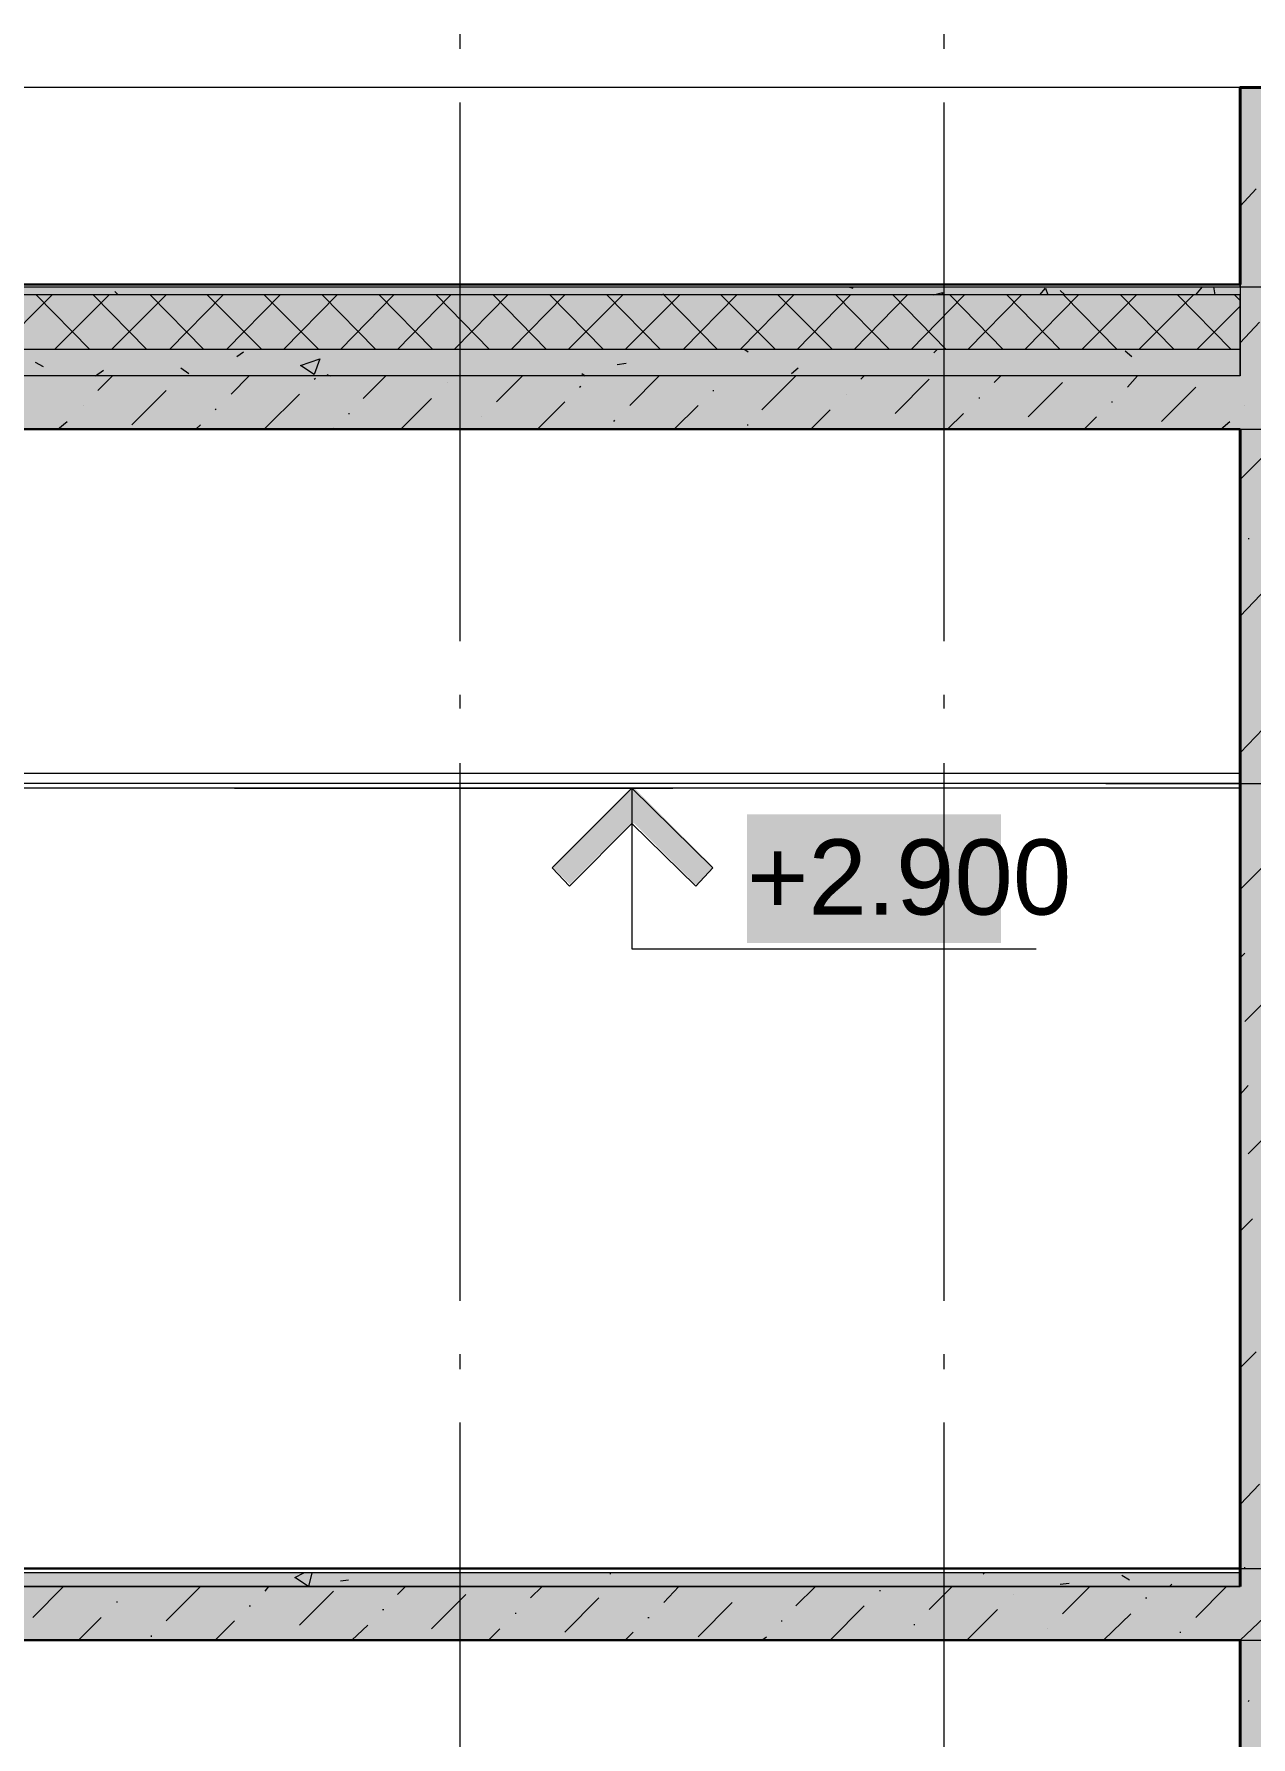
# Model space of a CAD drawing. Header units: millimetres. Extents: x -6983 to 114033, y -5968 to 36007.
# Drawn here: x 92497 to 97020, y 1476 to 7804 of the extents above; entities that cross this region are included whole.
import ezdxf

# ---------------------------------------------------------------- set-up
doc = ezdxf.new("R2010")
doc.units = ezdxf.units.MM
doc.layers.add('PDF _Геометрия', color=7, linetype='Continuous')
doc.layers.add('PDF _Текст', color=7, linetype='Continuous')
doc.layers.add('PDF _Сплошная заливка', color=7, linetype='Continuous', true_color=0xffffff)
doc.styles.add('PDF Arial', font='arial.ttf')

msp = doc.modelspace()

# ---------------------------------------------------------------- hatches: boundary and pattern name
at = {"layer": 'PDF _Сплошная заливка', "transparency": 33554559}
h = msp.add_hatch(color=256, dxfattribs=at)
h.paths.add_polyline_path([(96979.8, 2034.3), (97178.8, 2034.3), (97178.8, 7605.4), (96979.8, 7605.4)])
h.paths.add_polyline_path([(97178.8, 1835.4), (96979.8, 1835.4), (96979.8, 302.9), (97178.8, 302.9)])
for color, points in [(256, [(86299.4, 6864.5), (86299.4, 6834.9), (96980, 6834.9), (96980, 6864.5)]), (256, [(86299.4, 6834.9), (86299.4, 6631.7), (96980, 6631.7), (96980, 6834.9)]), (256, [(86079.3, 6631.7), (86079.3, 6534.3), (96980, 6534.3), (96980, 6631.7)]), (256, [(86079.3, 6534.3), (86079.3, 6335.4), (96980, 6335.4), (96980, 6534.3)]), (7, [(95020, 4709.8), (94727.9, 5001.9), (94715.2, 5001.9), (94711, 4997.7), (94423.1, 4709.8), (94490.8, 4642.1), (94490.8, 4646.3), (94715.2, 4870.7), (94727.9, 4870.7), (94952.3, 4646.3), (94960.7, 4642.1), (94960.7, 4646.3), (95015.8, 4701.3)]), (256, [(95147, 4904.5), (95147, 4426.2), (96091, 4426.2), (96091, 4904.5)]), (256, [(72380.3, 2034.3), (72380.3, 1835.4), (97179, 1835.4), (97179, 2034.3)])]:
    msp.add_hatch(color=color, dxfattribs=at).paths.add_polyline_path(points)
h = msp.add_hatch(color=256, dxfattribs=at)
h.paths.add_polyline_path([(91878.9, 2034.3), (91878.9, 2085.1), (86079.3, 2085.1), (86079.3, 2034.3)])
h.paths.add_polyline_path([(92077.8, 2085.1), (92077.8, 2034.3), (96980, 2034.3), (96980, 2085.1)])

# ---------------------------------------------------------------- linework, layer by layer
at = {"layer": 'PDF _Геометрия', "lineweight": 20}
for points in [[(94080.2, 7749.3), (94080.2, 7804.3)], [(95879.4, 7749.3), (95879.4, 7804.3)], [(94080.2, 5548), (94080.2, 7550.3)], [(95879.4, 5548), (95879.4, 7550.3)], [(94080.2, 5298.2), (94080.2, 5349)], [(95879.4, 5298.2), (95879.4, 5349)], [(94080.2, 3096.9), (94080.2, 5095)], [(95879.4, 3096.9), (95879.4, 5095)], [(94080.2, 2842.9), (94080.2, 2897.9)], [(95879.4, 2842.9), (95879.4, 2897.9)], [(94080.2, 645.8), (94080.2, 2643.9)], [(95879.4, 645.8), (95879.4, 2643.9)]]:
    msp.add_lwpolyline(points, dxfattribs=at)
at = {"layer": 'PDF _Геометрия', "lineweight": 18}
for points in [[(98779, 7605.4), (89296.6, 7605.4)], [(96979.8, 6335.4), (92077.8, 6335.4), (92077.8, 5056.9), (92077.8, 5001.9), (92077.8, 2102.1)], [(92077.8, 5056.9), (96979.8, 5056.9), (96979.8, 6170.3)], [(96979.8, 2102.1), (96979.8, 5001.9), (92077.8, 5001.9)], [(96979.8, 5001.9), (96979.8, 5056.9)], [(96979.8, 302.9), (96979.8, 1835.4), (92077.8, 1835.4), (92077.8, 302.9)]]:
    msp.add_lwpolyline(points, dxfattribs=at)
at = {"layer": 'PDF _Геометрия', "lineweight": 40}
for points in [[(96979.8, 1835.4), (96979.8, 302.9), (97398.9, 302.9), (97398.9, 7605.4), (96979.8, 7605.4), (96979.8, 6873)], [(96979.8, 6335.4), (96979.8, 2034.3)]]:
    msp.add_lwpolyline(points, dxfattribs=at)
at = {"layer": 'PDF _Геометрия', "lineweight": 9}
for points in [[(96979.8, 6534.3), (86079.3, 6534.3), (86079.3, 6631.7), (86176.6, 6631.7), (86176.6, 6873), (86176.6, 7503.8)], [(96416.8, 6864.5), (99879.7, 6864.5), (100176, 6864.5), (100476.6, 7165.1), (100408.8, 7228.6), (100176, 6995.8), (99943.2, 7228.6), (99875.4, 7165.1), (100176, 6864.5), (100176, 7461.4), (101674.6, 7461.4)], [(96979.8, 7165.1), (97039.1, 7228.6)], [(96984.1, 6915.3), (96984.1, 6919.6)], [(86299.4, 6864.5), (96979.8, 6864.5), (96979.8, 6873), (96979.8, 6864.5), (96979.8, 6834.9), (96979.8, 6631.7), (96979.8, 6534.3), (96979.8, 6631.7), (86299.4, 6631.7)], [(96979.8, 6864.5), (96979.8, 6834.9), (86299.4, 6834.9)], [(92797.5, 6847.6), (92810.2, 6834.9)], [(94829.5, 6834.9), (94838, 6839.1)], [(95523.8, 6864.5), (95540.7, 6860.3), (95540.7, 6864.5)], [(95841.3, 6834.9), (95875.1, 6843.4), (95870.9, 6834.9)], [(96235, 6834.9), (96256.1, 6860.3), (96264.6, 6834.9)], [(96311, 6851.8), (96327.9, 6834.9)], [(96814.7, 6834.9), (96840.1, 6864.5), (96844.4, 6864.5)], [(96886.7, 6834.9), (96882.5, 6864.5)], [(92361.5, 6631.7), (92564.7, 6834.9)], [(92704.4, 6631.7), (92505.4, 6834.9)], [(92573.1, 6631.7), (92776.3, 6834.9)], [(92916, 6631.7), (92717.1, 6834.9)], [(92784.8, 6631.7), (92988, 6834.9)], [(93127.7, 6631.7), (92928.7, 6834.9)], [(93000.7, 6631.7), (93199.7, 6834.9)], [(93343.6, 6631.7), (93140.4, 6834.9)], [(93212.4, 6631.7), (93411.3, 6834.9)], [(93555.3, 6631.7), (93352.1, 6834.9)], [(93424, 6631.7), (93623, 6834.9)], [(93766.9, 6631.7), (93568, 6834.9)], [(93635.7, 6631.7), (93834.7, 6834.9)], [(93978.6, 6631.7), (93779.6, 6834.9)], [(93847.4, 6631.7), (94046.3, 6834.9)], [(94190.3, 6631.7), (93991.3, 6834.9)], [(94059, 6631.7), (94258, 6834.9)], [(94401.9, 6631.7), (94203, 6834.9)], [(94270.7, 6631.7), (94469.7, 6834.9)], [(94613.6, 6631.7), (94414.6, 6834.9)], [(94482.4, 6631.7), (94685.6, 6834.9)], [(94825.3, 6631.7), (94626.3, 6834.9)], [(94694, 6631.7), (94897.2, 6834.9)], [(95036.9, 6631.7), (94838, 6834.9)], [(94909.9, 6631.7), (95108.9, 6834.9)], [(95252.8, 6631.7), (95049.6, 6834.9)], [(95121.6, 6631.7), (95320.6, 6834.9)], [(95464.5, 6631.7), (95261.3, 6834.9)], [(95333.3, 6631.7), (95532.2, 6834.9)], [(95676.2, 6631.7), (95477.2, 6834.9)], [(95544.9, 6631.7), (95743.9, 6834.9)], [(95887.8, 6631.7), (95688.9, 6834.9)], [(95756.6, 6631.7), (95955.6, 6834.9)], [(96099.5, 6631.7), (95900.5, 6834.9)], [(95968.3, 6631.7), (96167.2, 6834.9)], [(96311, 6631.7), (96112.2, 6834.9)], [(96179.9, 6631.7), (96378.7, 6834.9)], [(96522.6, 6631.7), (96323.7, 6834.9)], [(96391.4, 6631.7), (96594.6, 6834.9)], [(96734.3, 6631.7), (96535.3, 6834.9)], [(96603.1, 6631.7), (96806.3, 6834.9)], [(96620, 6834.9), (96620, 6834.9)], [(96946, 6631.7), (96747, 6834.9)], [(96819, 6631.7), (96979.8, 6792.6)], [(96979.8, 6813.7), (96958.7, 6834.9)], [(96979.8, 6631.7), (96979.8, 6834.9)], [(96979.8, 6657.1), (97051.8, 6733.3)], [(92501.2, 6585.1), (92530.8, 6568.2)], [(93250.5, 6606.3), (93275.9, 6623.2)], [(95138.5, 6631.7), (95151.2, 6623.2)], [(95841.3, 6619), (95854, 6631.7)], [(96552.3, 6627.5), (96577.7, 6606.3)], [(92725.5, 6534.3), (92755.2, 6555.5)], [(92734, 6479.3), (92789, 6534.3)], [(93043, 6564), (93072.7, 6542.8)], [(93229.3, 6466.6), (93297, 6534.3)], [(93538.3, 6521.6), (93542.6, 6525.9)], [(93584.9, 6538.6), (93597.6, 6534.3)], [(93720.4, 6449.7), (93805, 6534.3)], [(94215.7, 6437), (94313, 6534.3)], [(94533.2, 6542.8), (94545.9, 6534.3)], [(94664.4, 6576.7), (94698.3, 6580.9)], [(94711, 6424.3), (94821, 6534.3)], [(95202, 6407.3), (95329, 6534.3)], [(95312.1, 6542.8), (95337.5, 6564)], [(95570.3, 6521.6), (95583, 6534.3)], [(95697.3, 6394.6), (95824.3, 6521.6)], [(96065.6, 6508.9), (96091, 6534.3)], [(96560.7, 6492), (96598.8, 6534.3)], [(92861, 6352.3), (92988, 6479.3)], [(93356.3, 6339.6), (93483.3, 6466.6)], [(94033.6, 6508.9), (94033.6, 6508.9)], [(94524.7, 6492), (94528.9, 6496.2)], [(95020, 6479.3), (95024.2, 6479.3)], [(95515.3, 6466.6), (95515.3, 6466.6)], [(96192.6, 6381.9), (96319.4, 6508.9)], [(96687.7, 6365), (96814.7, 6492)], [(92679, 6424.3), (92679, 6424.3)], [(93170, 6407.3), (93174.3, 6411.6)], [(93665.3, 6394.6), (93669.6, 6394.6)], [(93860.1, 6335.4), (93974.4, 6449.7)], [(94368.1, 6335.4), (94469.7, 6437)], [(94876.1, 6335.4), (94965, 6424.3)], [(95384.1, 6335.4), (95456, 6407.3)], [(95892.1, 6335.4), (95951.3, 6394.6)], [(96010.6, 6449.7), (96010.6, 6453.9)], [(96501.5, 6437), (96505.7, 6437)], [(96996.8, 6424.3), (96996.8, 6424.3)], [(92585.8, 6335.4), (92619.7, 6365)], [(93098.1, 6335.4), (93115, 6352.3)], [(93606.1, 6335.4), (93610.3, 6339.6)], [(94160.6, 6381.9), (94160.6, 6381.9)], [(94651.7, 6365), (94655.9, 6369.2)], [(95147, 6352.3), (95151.2, 6352.3)], [(95642.3, 6339.6), (95642.3, 6339.6)], [(96399.9, 6335.4), (96446.4, 6381.9)], [(96480.3, 6335.4), (100082.9, 6335.4), (100112.5, 6335.4), (100413.1, 6034.8), (100345.3, 5967.1), (100112.5, 6199.9), (99879.7, 5967.1), (99811.9, 6034.8), (100112.5, 6335.4), (100112.5, 5734.3), (101615.3, 5734.3)], [(96907.9, 6335.4), (96941.7, 6365)], [(96979.8, 6149.1), (97068.7, 6238)], [(97009.5, 5929), (97013.7, 5929)], [(96979.8, 5641.1), (97081.4, 5747)], [(96979.8, 5133.1), (97094.1, 5251.7)], [(96979.8, 5018.8), (92077.8, 5018.8)], [(93242, 5001.9), (94097.1, 5001.9), (94719.4, 5001.9), (95020, 4705.6), (94956.5, 4637.8), (94719.4, 4870.7), (94486.6, 4637.8), (94423.1, 4705.6), (94719.4, 5001.9), (94719.4, 4405), (96222.3, 4405)], [(94173.3, 5001.9), (94871.8, 5001.9)], [(96480.3, 5018.8), (99803.5, 5018.8), (100146.4, 5018.8), (100446.9, 4718.3), (100379.2, 4654.8), (100146.4, 4887.6), (99913.5, 4654.8), (99845.8, 4718.3), (100146.4, 5018.8), (100146.4, 4417.7), (101644.9, 4417.7)], [(96979.8, 4879.1), (96984.1, 4883.4)], [(96984.1, 4629.4), (97111.1, 4756.4)], [(96979.8, 4371.1), (96996.8, 4388.1)], [(96996.8, 4134.1), (97123.8, 4261.1)], [(96979.8, 3863.1), (97009.5, 3897)], [(97009.5, 3643), (97136.5, 3770)], [(96979.8, 3355.1), (97026.4, 3401.7)], [(96979.8, 2847.1), (97039.1, 2906.4)], [(96209.6, 2102.1), (99409.8, 2102.1), (100209.9, 2102.1), (100510.4, 2402.6), (100446.9, 2470.4), (100209.9, 2237.5), (99977, 2470.4), (99913.5, 2402.6), (100209.9, 2102.1), (100209.9, 2703.2), (101712.7, 2703.2)], [(96984.1, 2597.4), (96984.1, 2597.4)], [(96979.8, 2339.1), (97051.8, 2415.3)], [(96979.8, 2085.1), (92077.8, 2085.1), (92077.8, 2034.3), (96979.8, 2034.3), (92077.8, 2034.3), (92077.8, 2085.1), (92077.8, 2102.1), (92077.8, 2085.1)], [(96996.8, 2102.1), (96996.8, 2106.3)], [(92492.7, 1920), (92607, 2034.3)], [(92861, 2034.3), (92861, 2034.3)], [(92988, 1907.3), (93115, 2034.3)], [(93356.3, 2017.4), (93369, 2034.3)], [(93529.9, 2085.1), (93517.2, 2034.3), (93466.4, 2068.2), (93500.2, 2085.1)], [(93635.7, 2055.5), (93665.3, 2059.7)], [(93847.4, 2004.7), (93877, 2034.3)], [(94342.7, 1992), (94385, 2034.3)], [(94639, 2080.9), (94639, 2085.1)], [(94838, 1975.1), (94893, 2034.3)], [(95147, 2034.3), (95147, 2034.3)], [(95329, 1962.4), (95401, 2034.3)], [(95824.3, 1949.7), (95909, 2034.3)], [(96023.3, 2085.1), (96027.5, 2080.9)], [(96311, 2042.8), (96344.8, 2047)], [(96319.4, 1932.7), (96421, 2034.3)], [(96539.6, 2076.7), (96569.2, 2059.7)], [(96717.4, 2034.3), (96725.8, 2042.8)], [(96814.7, 1920), (96929, 2034.3)], [(92806, 1975.1), (92806, 1979.3)], [(93297, 1962.4), (93301.3, 1962.4)], [(93483.3, 1890.4), (93610.3, 2017.4)], [(93974.4, 1877.7), (94101.4, 2004.7)], [(94469.7, 1865), (94596.7, 1992)], [(94965, 1848.1), (95092, 1975.1)], [(95456, 1835.4), (95583, 1962.4)], [(95642.3, 2017.4), (95642.3, 2021.6)], [(96137.6, 2004.7), (96137.6, 2004.7)], [(96628.5, 1992), (96632.7, 1992)], [(92662, 1835.4), (92746.7, 1920)], [(93170, 1835.4), (93242, 1907.3)], [(93792.3, 1949.7), (93796.6, 1949.7)], [(94287.6, 1932.7), (94287.6, 1937)], [(94778.7, 1920), (94782.9, 1920)], [(95274, 1907.3), (95278.2, 1907.3)], [(95964, 1835.4), (96078.3, 1949.7)], [(96471.8, 1835.4), (96573.4, 1932.7)], [(96979.8, 1831.1), (96979.8, 1835.4), (97068.7, 1920)], [(92933, 1848.1), (92933, 1852.3)], [(93424, 1835.4), (93428.3, 1835.4)], [(93678, 1835.4), (93737.3, 1890.4)], [(94186, 1835.4), (94228.4, 1877.7)], [(94694, 1835.4), (94723.7, 1865)], [(95202, 1835.4), (95219, 1848.1)], [(95710, 1835.4), (95710, 1835.4)], [(95769.3, 1890.4), (95769.3, 1894.6)], [(96264.6, 1877.7), (96264.6, 1877.7)], [(96387.2, 1835.4), (99621.4, 1835.4), (100176, 1835.4), (100472.3, 1534.8), (100408.8, 1467.1), (100176, 1699.9), (99938.9, 1467.1), (99875.4, 1534.8), (100176, 1835.4), (100176, 1234.3), (101674.6, 1234.3)], [(96755.5, 1865), (96759.7, 1865)], [(97009.5, 1606.8), (97013.7, 1611)]]:
    msp.add_lwpolyline(points, dxfattribs=at)
at = {"layer": 'PDF _Геометрия', "lineweight": 30}
for points in [[(96979.8, 6873), (86299.4, 6873)], [(92077.8, 6335.4), (96979.8, 6335.4)], [(96979.8, 2034.3), (96979.8, 2102.1), (92077.8, 2102.1)], [(86079.3, 1835.4), (96979.8, 1835.4)]]:
    msp.add_lwpolyline(points, dxfattribs=at)
at = {"layer": 'PDF _Геометрия', "lineweight": 9}
msp.add_lwpolyline([(93559.5, 6597.8), (93538.3, 6538.6), (93487.5, 6572.4)], close=True, dxfattribs=at)

# ---------------------------------------------------------------- texts
at = {"layer": 'PDF _Текст', "insert": (95146.9, 4527.8), "char_height": 279.61, "attachment_point": 7, "style": 'PDF Arial'}
msp.add_mtext('+2.900', dxfattribs=at)

doc.saveas('drawing.dxf')
